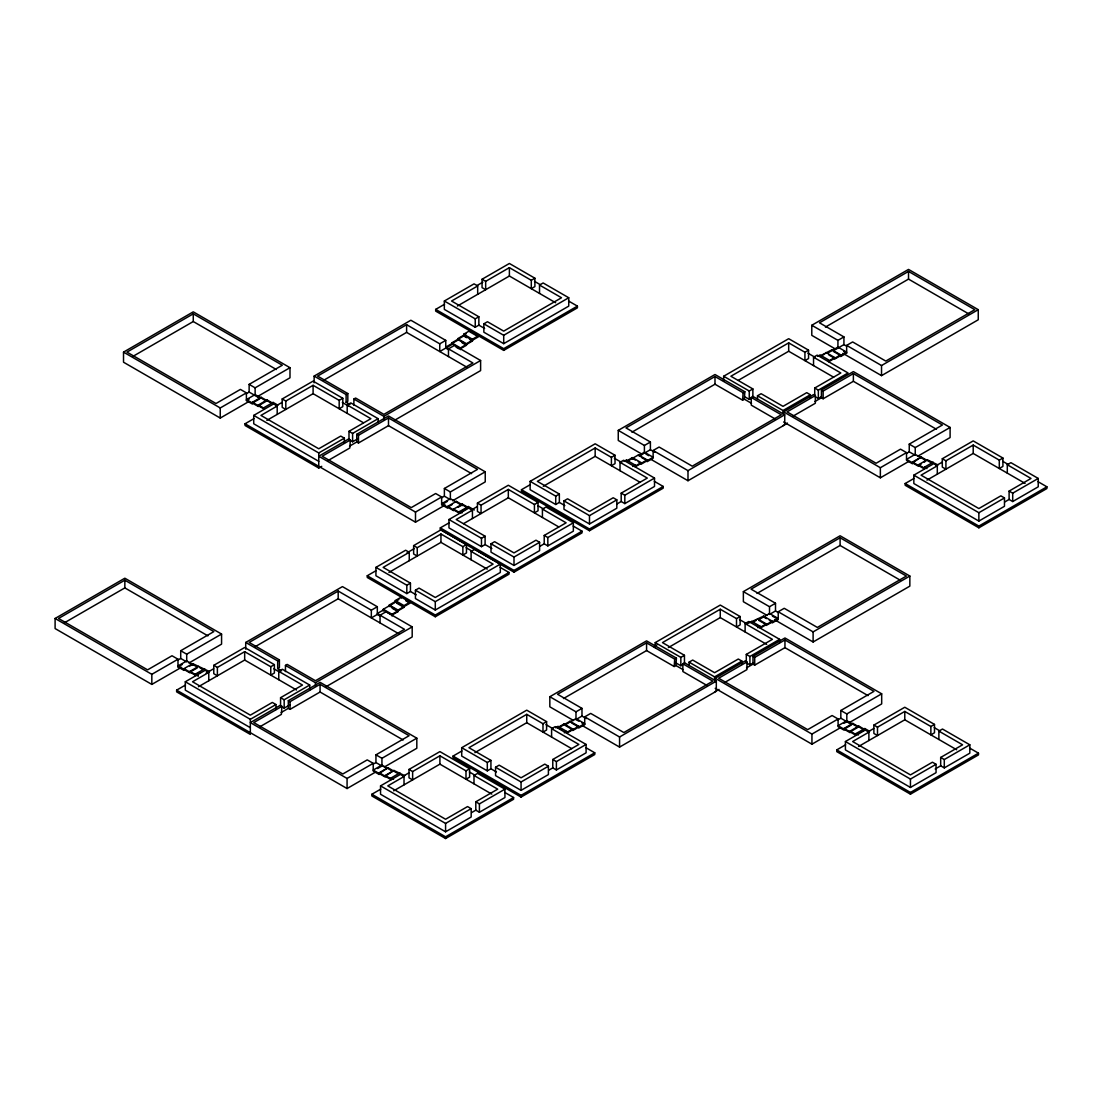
<?xml version="1.0" encoding="UTF-8"?>
<svg xmlns="http://www.w3.org/2000/svg" width="1102" height="1102" viewBox="0 0 1102 1102"><rect width="100%" height="100%" fill="white"/><g stroke="black" fill="none" stroke-linecap="round" stroke-linejoin="round"><path stroke-width="1.5" d="M397.505 773.273L387.932 767.736L379.212 772.764L379.212 774.499L373.22 771.042L373.22 763.342L347.075 778.439L250.333 722.595L280.183 705.363L281.905 706.354L281.396 714.358L259.59 726.934M467.124 507.595L456.352 501.382L447.632 506.41L447.632 508.146L441.64 504.688L441.64 496.974L415.495 512.072L318.753 456.228L348.604 438.995L350.326 439.987L349.816 447.991L328.01 460.581M563.48 698.544L646.571 650.579L674.19 666.517L674.699 659.106L676.421 658.114L646.571 640.882L549.829 696.726L549.829 706.823L573.577 720.529M674.19 666.517L675.912 665.525L676.421 658.114M631.901 432.191L714.991 384.212L742.61 400.164L743.12 392.753L744.842 391.747L714.991 374.515L618.263 430.372L618.263 440.469L641.998 454.176M742.61 400.164L744.332 399.172L744.842 391.747M248.446 401.775L220.248 418.057L123.52 362.214L123.52 352.117L193.263 311.852L289.991 367.696L289.991 377.793L257.345 396.637M258.722 397.615L249.135 392.078L249.135 384.378L282.291 365.23L193.263 313.836L126.964 352.117L215.992 403.511L240.415 389.405L246.407 392.863L246.407 400.563L252.399 404.021L252.399 402.299L261.119 397.257L270.693 402.795M132.86 356.414L193.263 321.536L276.354 369.514M123.52 352.117L220.248 407.96L246.407 392.863M249.135 384.378L255.127 387.835L289.991 367.696M246.228 393.758L249.135 392.078M246.407 400.563L249.314 398.896M252.399 403.07L259.659 398.883M261.119 397.257L261.119 398.042L255.127 394.585L246.407 399.613L258.391 406.528L258.391 404.999L267.097 399.971L273.089 403.428M258.391 405.743L265.651 401.555M314.139 382.821L314.139 376.085L410.867 320.241L445.745 340.38L445.745 348.08L448.652 349.761M484.604 328.451L478.86 325.145L475.237 327.225L444.34 309.386L444.34 301.025L474.053 283.861L477.676 285.955L477.676 294.317M482.056 279.247L509.386 263.474L534.897 278.214L534.897 286.575L531.288 288.669L531.288 280.294L509.386 267.648L485.665 281.341L482.056 279.247L482.056 287.622L485.665 289.702L485.665 281.341M445.745 340.38L439.753 343.824L406.61 324.691L317.583 376.085L347.819 393.552L347.819 401.252L346.111 402.258L346.111 394.544L314.139 376.085M277.883 405.164L273.089 402.409L264.37 407.437L264.37 409.2L252.399 402.299M568.536 300.998L577.407 306.122L577.407 307.844L503.71 350.395L435.676 311.108L435.676 309.386L444.519 304.276M476.946 285.556L482.841 282.153M318.753 461.325L253.722 423.774L253.722 415.413L273.585 403.938L277.194 406.032L277.194 414.393M282.195 398.965L313.092 381.127L342.805 398.29L342.805 406.652L339.182 408.746L339.182 400.37L313.092 385.314L285.804 401.059L282.195 398.965L282.195 407.341L285.804 409.434L285.804 401.059M477.676 285.955L451.572 301.025L478.86 316.77L478.86 325.145M321.715 466.339L318.753 468.047L245.057 425.496L245.057 423.774L253.928 418.65M276.12 405.839L282.029 402.423M277.194 406.032L260.954 415.413L318.753 448.776L340.752 436.089L344.361 438.169L344.361 443.197M323.52 380.369L406.61 332.405L467.152 367.352M457.371 306.039L509.386 276.023L555.642 302.733M266.863 420.372L313.092 393.676L363.481 422.769M531.288 280.294L534.897 278.214M444.34 301.025L475.237 318.864L478.86 316.77M346.111 394.544L347.819 393.552M339.182 400.37L342.805 398.29M539.525 285.06L543.134 282.966L568.742 297.747L568.742 306.122L503.71 343.659L483.847 332.198L483.847 323.823L487.47 321.743L503.71 331.123L561.51 297.747L539.525 285.06L539.525 293.421M439.753 343.824L439.753 351.538L451.737 344.623L451.737 342.887L463.708 335.972L463.708 334.209L469.7 330.752L469.7 331.771L476.959 335.958M448.652 348.811L445.745 347.13L457.716 340.215L457.716 338.686L466.105 333.837M353.88 405.205L353.88 399.034L355.602 398.042L383.882 414.366L472.91 362.971L448.473 348.866L448.473 356.566M347.185 413.36L347.185 404.985L350.794 402.905L378.124 418.677L378.124 422.025M448.473 348.866L454.465 345.408L480.61 360.506L480.61 370.603L394.296 420.441M463.708 334.209L472.427 339.237L478.406 335.779L478.406 336.799L466.435 343.714L457.716 338.686M451.737 342.887L460.443 347.929L472.427 341.014L472.427 339.237M466.435 343.714L466.435 345.257L460.443 348.714L451.737 343.672M483.847 323.823L503.71 335.297L568.742 297.747M358.274 438.513L352.599 441.778L348.99 439.698L348.99 431.323L370.892 418.677L347.185 404.985M253.722 415.413L318.753 452.95L344.361 438.169M348.99 431.323L352.599 433.417L378.124 418.677M353.88 399.034L383.882 416.349L480.61 360.506M435.676 309.386L503.71 348.659L577.407 306.122M349.541 446.158L356.745 441.998L356.745 434.298L388.496 415.964L485.238 471.808L485.238 481.905L452.591 500.749M350.326 439.987L322.197 456.228L411.225 507.623L435.662 493.517L441.64 496.974M356.745 434.298L358.467 435.29L388.496 417.947L477.524 469.356L444.382 488.489L444.382 496.189L450.36 499.647L450.36 491.947L485.238 471.808M356.745 441.998L358.467 443.004L388.496 425.661L471.587 473.626M181.513 667.289L151.828 684.411L55.1 628.567L55.1 618.47L124.843 578.206L221.571 634.063L221.571 644.147L188.924 663.005M221.571 634.063L186.706 654.189L186.706 661.903L180.714 658.445L180.714 650.731L213.871 631.598L124.843 580.189L58.544 618.47L147.572 669.864L171.995 655.759L177.987 659.216L177.987 666.93L183.979 670.388L183.979 668.652L192.685 663.624L209.463 671.531M64.439 622.782L124.843 587.903L207.934 635.868M441.475 497.87L444.382 496.189M441.64 504.688L447.453 501.327M55.1 618.47L151.828 674.328L177.987 659.216M245.057 423.774L415.495 522.169L445.167 505.033M177.808 660.112L180.714 658.445M447.632 507.195L451.985 504.675M177.987 666.93L182.34 664.41M461.146 504.923L450.36 498.71L441.64 503.738L453.625 510.653L453.625 509.11L462.344 504.082L471.918 509.62M457.977 507.347L462.344 504.84M189.792 666.076L192.685 664.41M447.632 506.41L459.603 513.325L459.603 511.548L468.322 506.521L474.315 509.978M465.416 509.22L459.603 512.568L453.625 509.11M491.891 548.507L485.1 544.581L481.478 546.661L448.969 527.886L448.969 519.524L468.818 508.063L472.441 510.143L472.441 518.519M477.428 503.091L508.325 485.252L538.038 502.402L538.038 510.777L534.429 512.857L534.429 504.496L508.325 489.426L481.051 505.171L477.428 503.091L477.428 511.452L481.051 513.546L481.051 505.171M197.478 667.165L186.706 660.952L177.987 665.98L189.957 672.895L189.957 671.352L198.677 666.324M189.957 672.11L197.23 667.922M573.178 526.053L582.021 531.164L582.021 532.886L514 572.172L440.304 529.621L440.304 527.886L449.175 522.775M471.353 509.964L477.276 506.548M472.441 510.143L456.2 519.524L485.1 536.206L485.1 544.581M245.718 642.452L342.446 586.608L377.325 606.734L377.325 614.448L371.333 617.905L371.333 610.191L338.19 591.058L249.162 642.452L279.398 659.905L279.398 667.619L277.676 668.611L277.676 660.911L245.718 642.452L245.718 649.174M416.184 594.818L410.44 591.498L406.817 593.592L375.92 575.754L375.92 567.378L405.632 550.229L409.255 552.309L409.255 560.684M413.636 545.614L440.952 529.828L466.477 544.567L466.477 552.942L462.868 555.022L462.868 546.661L440.952 534.015L417.245 547.694L413.636 545.614L413.636 553.975L417.245 556.069L417.245 547.694M183.979 668.652L195.949 675.567L195.949 673.79L204.669 668.762M559.348 502.416L555.725 504.496L530.131 489.715L530.131 481.354L595.163 443.803L615.026 455.264L615.026 463.639L611.403 465.719L611.403 457.358L595.163 447.977L537.363 481.354L559.348 494.04L559.348 502.416L564.844 505.584M500.115 567.351L508.986 572.475L508.986 574.197L435.29 616.748L367.255 577.476L367.255 575.754L376.099 570.643M407.051 552.777L414.421 548.52M195.949 674.81L200.302 672.303M409.255 552.309L383.152 567.378L410.44 583.137L410.44 591.498M250.333 727.678L185.301 690.141L185.301 681.766L205.165 670.305L208.774 672.385L208.774 680.76M213.774 665.332L244.672 647.494L274.384 664.644L274.384 673.019L270.761 675.099L270.761 666.738L244.672 651.668L217.383 667.426L213.774 665.332L213.774 673.694L217.383 675.788L217.383 667.426M743.12 392.753L714.991 376.512L625.964 427.907L650.4 442.012L650.4 449.712L644.408 453.17L644.408 445.47L618.263 430.372M654.312 481.326L663.197 486.45L663.197 488.172L589.487 530.723L521.466 491.437L521.466 489.715L530.31 484.618M463.584 523.629L508.325 497.787L558.714 526.894M185.301 681.766L250.333 719.317L250.333 734.414L176.637 691.863L176.637 690.141L185.508 685.017M206.212 673.06L213.609 668.79M208.774 672.385L192.533 681.766L250.333 715.143L272.318 702.442L275.941 704.536L275.941 709.55M255.099 646.736L338.19 598.758L398.731 633.719M723.656 381.264L723.656 376.25L788.688 338.7L808.551 350.16L808.551 358.536L804.928 360.616L804.928 352.254L788.688 342.874L730.888 376.25L752.873 388.937L752.873 397.312M835.523 349.072L811.788 335.352L811.788 325.269L908.516 269.411L978.259 309.676L978.259 319.773L881.531 375.63L842.947 353.356M819.971 355.96L831.955 349.802L840.661 354.83L840.661 356.566L846.653 353.108L846.653 345.394L852.645 341.937L885.788 361.084L974.815 309.676L908.516 271.409L819.489 322.803L843.925 336.909L843.925 344.609L834.352 350.147M388.951 572.406L440.952 542.377L487.222 569.087M543.286 486.299L595.163 456.352L640.11 482.304M198.443 686.725L244.672 660.043L296.548 689.99M825.426 327.087L908.516 279.109L968.92 313.987M738.299 380.342L788.688 351.249L833.635 377.201M611.403 457.358L615.026 455.264M534.429 504.496L538.038 502.402M462.868 546.661L466.477 544.567M448.969 519.524L481.478 538.299L485.1 536.206M530.131 481.354L555.725 496.134L559.348 494.04M804.928 352.254L808.551 350.16M644.408 445.47L650.4 442.012M375.92 567.378L406.817 585.217L410.44 583.137M620.013 470.692L620.013 462.33L623.622 460.237L654.519 478.075L654.519 486.45L624.82 503.6L621.197 501.506L617.203 503.821M277.676 660.911L279.398 659.905M624.049 461.421L626.446 460.044L635.165 465.072L635.165 466.849L647.136 459.933L647.136 461.669L653.128 458.212L653.128 450.498L659.12 447.04L692.263 466.187L781.29 414.779L751.261 397.45L751.261 405.15L775.574 419.187M542.418 517.472L542.418 509.11L546.041 507.016L573.357 522.803L573.357 531.164L547.832 545.903L544.223 543.809L540.104 546.193M647.136 459.933L638.43 454.906L638.43 455.691L644.408 452.233L653.128 457.261L641.157 464.176L641.157 462.633L632.438 457.605L626.446 461.063L626.446 460.044M270.761 666.738L274.384 664.644M471.105 551.413L474.714 549.319L500.322 564.114L500.322 572.475L435.29 610.026L415.426 598.551L415.426 590.19L419.049 588.096L435.29 597.477L493.09 564.114L471.105 551.413L471.105 559.788M627.644 461.118L638.43 454.906M723.656 376.25L749.264 391.031L752.873 388.937M811.788 325.269L837.933 340.366L843.925 336.909M371.333 610.191L377.325 606.734M639.628 455.939L643.21 453.872M563.976 500.887L567.585 498.807L589.487 511.452L613.208 497.76L616.817 499.853L616.817 508.215L589.487 523.987L563.976 509.262L563.976 500.887L589.487 515.626L616.817 499.853M813.538 365.588L813.538 357.227L817.161 355.133L848.058 372.972L818.345 390.122L814.722 388.042L814.722 396.403L818.345 398.497L821.307 396.775M490.996 543.796L494.619 541.702L514 552.901L535.985 540.2L539.594 542.294L539.594 550.656L514 565.436L490.996 552.157L490.996 543.796L514 557.075L539.594 542.294M817.574 356.318L819.971 354.94L828.69 359.968L828.69 361.745L840.661 354.83M383.317 610.99L383.317 609.254L395.287 602.339L395.287 600.562L401.28 597.105L401.28 598.124M389.295 606.582L389.295 605.039L398.883 599.516M285.459 671.559L285.459 665.401L287.181 664.396L315.461 680.733L404.489 629.325L380.052 615.219L380.052 622.933M822.367 355.326L824.764 353.949M827.161 353.343L837.933 347.116L846.653 352.158L834.682 359.073L834.682 357.53L825.963 352.502M751.261 397.45L752.983 396.458L784.734 414.779L784.734 424.876L687.992 480.734L650.896 459.314M632.768 466.463L635.165 465.072M744.993 396.927L749.264 399.392L751.674 398.001M278.765 679.714L278.765 671.352L282.374 669.258L309.703 685.045L309.703 690.059M635.165 466.091L641.157 462.633M757.501 399.131L757.501 395.783L761.11 393.703L783.026 406.349L806.733 392.656L810.342 394.75L810.342 398.097M380.052 615.219L386.044 611.762L412.189 626.873L412.189 636.956L325.875 686.794M395.287 600.562L404.007 605.604L409.985 602.147L409.985 603.166L398.015 610.081L389.295 605.039M828.69 360.988L834.682 357.53M383.317 609.254L392.023 614.282L404.007 607.367L404.007 605.604M398.015 610.081L398.015 611.61L392.023 615.068L383.317 610.04L377.325 613.497L380.231 615.164M544.223 543.809L544.223 535.448L566.125 522.803L542.418 509.11M621.197 501.506L621.197 493.145L647.287 478.075L620.013 462.33M415.426 590.19L435.29 601.651L500.322 564.114M544.223 535.448L547.832 537.528L573.357 522.803M621.197 493.145L624.82 495.239L654.519 478.075M814.722 388.042L840.826 372.972L813.538 357.227M289.854 704.867L284.178 708.145L280.569 706.051L280.569 697.69L302.471 685.045L278.765 671.352M757.501 395.783L783.026 410.523L810.342 394.75M250.333 719.317L275.941 704.536M280.569 697.69L284.178 699.77L309.703 685.045M783.632 415.234L783.632 411.873L813.634 394.557L815.356 395.549L815.356 403.249L793.027 416.143M814.929 401.514L821.417 397.767L821.417 390.067L853.375 371.608L950.103 427.452L950.103 437.549L917.456 456.393M285.459 665.401L315.461 682.717L412.189 626.873M815.356 395.549L787.076 411.873L876.104 463.267L900.527 449.161L906.519 452.619L906.519 460.333L912.511 463.79L912.511 462.055L921.231 457.027L932.003 463.239M821.417 390.067L823.139 391.058L853.375 373.592L942.403 425L909.246 444.134L909.246 451.834L915.239 455.291L915.239 447.591L950.103 427.452M367.255 575.754L435.29 615.026L508.986 572.475M281.12 712.526L288.325 708.366L288.325 700.665L320.076 682.331L416.818 738.175L416.818 748.272L384.171 767.116M440.304 527.886L514 570.437L582.021 531.164M653.128 450.498L687.992 470.637L784.734 414.779M281.905 706.354L253.777 722.595L342.805 773.99L367.242 759.884L373.22 763.342M288.325 700.665L290.046 701.657L320.076 684.314L409.104 735.709L375.947 754.842L375.947 762.556L381.939 766.014L381.939 758.3L416.818 738.175M521.466 489.715L589.487 529.001L663.197 486.45M821.417 397.767L823.139 398.759L853.375 381.306L936.466 429.27M846.653 345.394L881.531 365.533L978.259 309.676M288.325 708.366L290.046 709.357L320.076 692.015L403.167 739.993M783.026 425.62L787.448 423.058M783.632 411.873L880.36 467.716L906.519 452.619M906.34 453.514L909.246 451.834M373.055 764.237L375.947 762.556M783.632 421.97L880.36 477.813L908.558 461.545M377.587 768.535L381.939 766.014M176.637 690.141L347.075 788.536L375.259 772.254M912.511 462.84L921.231 457.027M379.212 773.549L387.932 767.736M924.812 459.878L915.239 454.355L906.519 459.382L918.503 466.298L918.503 464.755L927.209 459.727L937.995 464.934M918.503 465.512L921.396 463.832M924.303 462.151L927.209 459.727M391.527 770.601L381.939 765.063L373.22 770.091L385.204 777.006L385.204 775.477L393.91 770.45L404.696 775.643M385.204 776.221L393.91 770.45M912.511 462.055L924.482 468.97L924.482 467.193L933.201 462.165M937.306 465.788L921.065 475.169L978.865 508.545L1000.864 495.845L1004.473 497.939L1004.473 506.3L978.865 521.081L913.833 483.53L913.833 475.169L933.697 463.708L937.306 465.788L937.306 474.163M942.306 458.735L973.204 440.896L1002.916 458.046L1002.916 466.422L999.294 468.502L999.294 460.14L973.204 445.07L945.915 460.815L942.306 458.735L942.306 467.096L945.915 469.19L945.915 460.815M379.212 772.764L391.182 779.679L391.182 777.916L399.902 772.888M404.021 776.511L387.78 785.891L445.58 819.254L467.565 806.568L471.174 808.648L471.174 817.023L445.58 831.803L380.534 794.253L380.534 785.891L400.398 774.417L404.021 776.511L404.021 784.872M409.007 769.444L439.905 751.605L469.617 768.769L469.617 777.13L465.994 779.224L465.994 770.849L439.905 755.793L412.63 771.538L409.007 769.444L409.007 777.819L412.63 779.899L412.63 771.538M1038.056 481.698L1046.9 486.808L1046.9 488.53L978.865 527.817L905.169 485.266L905.169 483.53L914.04 478.42M936.232 465.609L942.141 462.193M504.757 792.421L513.601 797.531L513.601 799.253L445.58 838.526L371.87 795.975L371.87 794.253L380.755 789.128M402.933 776.318L408.842 772.901M490.927 768.769L487.304 770.863L461.71 756.082L461.71 747.707L526.742 710.17L546.592 721.631L546.592 729.992L542.983 732.086L542.983 723.725L526.742 714.344L468.942 747.707L490.927 760.408L490.927 768.769L496.423 771.951M926.975 480.128L973.204 453.445L1025.08 483.392M674.699 659.106L646.571 642.865L557.543 694.26L581.98 708.379L581.98 716.08L575.988 719.537L575.988 711.823L549.829 696.726M585.892 747.679L594.763 752.804L594.763 754.526L521.067 797.077L453.046 757.804L453.046 756.082L461.89 750.972M393.676 790.837L439.905 764.154L491.781 794.101M767.102 615.426L743.368 601.72L743.368 591.622L840.096 535.779L909.839 576.043L909.839 586.14L813.111 641.984L774.527 619.71M655.235 647.632L655.235 642.604L720.267 605.067L740.131 616.528L740.131 624.889L736.508 626.983L736.508 618.608L720.267 609.241L662.467 642.604L684.452 655.304L684.452 663.666M747.955 623.374L763.534 616.156L772.24 621.184L772.24 622.919L778.232 619.462L778.232 611.762L784.225 608.304L817.367 627.437L906.395 576.043L840.096 537.762L751.068 589.157L775.505 603.262L775.505 610.976L769.513 614.434L769.513 606.72L743.368 591.622M653.941 646.722L656.888 645.014M474.866 752.652L526.742 722.705L571.69 748.657M757.005 593.441L840.096 545.476L900.499 580.341M668.391 647.549L720.267 617.602L766.661 644.381M542.983 723.725L546.592 721.631M999.294 460.14L1002.916 458.046M465.994 770.849L469.617 768.769M461.71 747.707L487.304 762.488L490.927 760.408M736.508 618.608L740.131 616.528M575.988 711.823L581.98 708.379M1007.297 473.116L1007.297 464.755L1010.906 462.661L1038.236 478.447L1038.236 486.808L1012.71 501.548L1009.101 499.454L1004.983 501.837M551.592 737.059L551.592 728.684L555.201 726.604L586.099 744.442L586.099 752.804L556.4 769.967L552.777 767.874L548.782 770.188M555.628 727.788L558.025 726.411L566.745 731.439L566.745 733.202L578.715 726.287L578.715 728.023L584.707 724.565L584.707 716.865L590.7 713.407L623.842 732.541L712.87 681.146L682.841 663.803L682.841 671.517L707.153 685.554M473.998 783.839L473.998 775.464L477.607 773.384L504.936 789.156L504.936 797.531L479.411 812.257L475.802 810.177L471.684 812.546M578.715 726.287L570.01 721.259L570.01 722.044L575.988 718.587L584.707 723.615L572.737 730.53L572.737 729.001L564.017 723.973L558.025 727.43L562.392 729.937M560.422 726.797L570.01 721.259M655.235 642.604L680.843 657.384L684.452 655.304M769.513 606.72L775.505 603.262M565.216 724.813L568.811 722.733M495.556 767.254L499.165 765.16L521.067 777.805L544.787 764.127L548.397 766.207L548.397 774.582L521.067 790.354L495.556 775.615L495.556 767.254L521.067 781.979L548.397 766.207M745.117 631.956L745.117 623.58L748.74 621.5L779.637 639.339L779.637 642.686M752.749 622.382L756.344 620.302M758.741 619.71L763.534 616.941L766.441 618.621M764.733 616.252L769.513 613.483L778.232 618.511L766.262 625.426L766.262 623.897L757.542 618.856M682.841 663.803L684.562 662.812L716.314 681.146L716.314 691.243L619.572 747.087L582.476 725.667M564.348 732.816L566.745 731.439M675.154 662.467L680.843 665.76L683.254 664.368M566.745 732.458L572.737 729.001M689.081 665.498L689.081 662.15L692.69 660.057L714.592 672.702L738.312 659.024L741.922 661.104L741.922 664.451M757.873 627.713L760.27 626.335L760.27 628.099L772.24 621.184M760.27 627.355L766.262 623.897M1009.101 499.454L1009.101 491.093L1031.004 478.447L1007.297 464.755M475.802 810.177L475.802 801.801L497.705 789.156L473.998 775.464M913.833 475.169L978.865 512.719L1004.473 497.939M1009.101 491.093L1012.71 493.173L1038.236 478.447M552.777 767.874L552.777 759.498L578.867 744.442L551.592 728.684M380.534 785.891L445.58 823.428L471.174 808.648M475.802 801.801L479.411 803.895L504.936 789.156M552.777 759.498L556.4 761.592L586.099 744.442M746.302 661.09L746.302 654.395L772.406 639.339L745.117 623.58M689.081 662.15L714.592 676.876L741.922 661.104M746.302 654.395L749.925 656.489L779.637 639.339M715.212 681.601L715.212 678.24L745.214 660.911L746.936 661.916L746.936 669.617L724.606 682.51M746.509 667.881L752.983 664.134L752.983 656.42L784.955 637.975L881.683 693.819L881.683 703.916L849.036 722.76M905.169 483.53L978.865 526.081L1046.9 486.808M746.936 661.916L718.656 678.24L807.683 729.634L832.106 715.529L838.099 718.986L838.099 726.686L844.091 730.144L844.091 728.422L852.81 723.38L862.384 728.918M752.983 656.42L754.705 657.412L784.955 639.959L873.982 691.353L840.826 710.501L840.826 718.201L850.413 723.738M371.87 794.253L445.58 836.804L513.601 797.531M584.707 716.865L619.572 736.99L716.314 681.146M453.046 756.082L521.067 795.355L594.763 752.804M746.302 662.77L749.925 664.85L752.886 663.142M752.983 664.134L754.705 665.126L784.955 647.659L868.045 695.637M778.232 611.762L813.111 631.887L909.839 576.043M714.592 691.973L719.014 689.425M715.212 678.24L811.94 734.084L838.099 718.986M840.826 710.501L846.818 713.944L881.683 693.819M837.919 719.881L840.826 718.201M843.912 723.339L846.818 721.658L846.818 713.944M715.212 688.337L811.94 744.181L840.137 727.899M844.091 729.193L851.35 725.006M850.069 731.122L858.789 726.094L864.781 729.552L856.061 734.579L850.069 731.122L850.069 732.651L838.099 725.736L846.818 720.708L857.59 726.934M850.069 731.866L857.342 727.678M844.091 728.422L856.061 735.323L856.061 733.56L864.781 728.532L869.574 731.287M868.886 732.155L852.645 741.536L910.445 774.899L932.43 762.212L936.053 764.292L936.053 772.667L910.445 787.448L845.413 749.897L845.413 741.536L865.277 730.061L868.886 732.155L868.886 740.516M873.886 725.088L904.783 707.25L934.496 724.413L934.496 732.775L930.873 734.869L930.873 726.493L904.783 711.437L877.495 727.182L873.886 725.088L873.886 733.464L877.495 735.544L877.495 727.182M969.636 748.065L978.48 753.176L978.48 754.898L910.445 794.17L836.749 751.619L836.749 749.897L845.62 744.773M867.811 731.962L873.721 728.546M858.554 746.481L904.783 719.799L956.66 749.746M930.873 726.493L934.496 724.413M938.876 739.483L938.876 731.108L942.486 729.028L969.815 744.8L969.815 753.176L944.29 767.901L940.681 765.821L935.185 768.989M940.681 765.821L940.681 757.446L962.583 744.8L938.876 731.108M845.413 741.536L910.445 779.073L936.053 764.292M940.681 757.446L944.29 759.54L969.815 744.8M836.749 749.897L910.445 792.448L978.48 753.176M843.925 344.609L846.832 346.29M843.746 351.428L846.653 353.108M833.401 351.414L840.661 355.615M828.869 354.927L834.682 358.288M1002.682 461.283L1008.578 464.686M807.918 353.163L815.315 357.434M909.246 444.134L915.239 447.591M924.482 467.193L926.878 468.584M918.503 464.755L924.482 468.212M744.332 399.172L751.536 403.332M534.525 281.354L540.435 284.771M463.708 335.228L472.427 340.256M463.708 335.972L466.614 337.653M469.521 339.333L472.427 341.014M650.4 449.712L654.753 452.233M457.716 339.43L466.435 344.471M462.082 342.736L466.435 345.257M645.868 454.01L648.775 455.691M456.09 347.144L458.997 348.811M641.336 457.358L647.136 460.719M632.438 458.363L635.344 460.03M638.251 461.71L641.157 463.391M614.393 458.267L621.776 462.537M775.505 610.976L778.411 612.657M772.419 616.114L778.232 619.462M769.334 620.302L772.24 621.969M758.989 620.454L766.262 624.641M751.55 621.294L760.27 626.335M755.917 624.834L758.823 626.515M934.262 727.637L940.158 731.039M739.497 619.531L746.88 623.801M537.804 505.639L543.699 509.041M346.111 402.258L349.995 404.503M342.336 402.464L348.273 405.894M444.382 488.489L450.36 491.947M856.061 733.56L858.458 734.938M459.603 511.548L462 512.94M262.304 398.731L265.899 400.811M258.391 404.999L264.37 408.456M675.912 665.525L683.116 669.685M466.105 547.722L472.014 551.124M405.632 600.645L408.539 602.326M395.287 601.582L404.007 606.623M396.734 603.18L404.007 607.367M581.98 716.08L586.333 718.6M389.295 605.797L398.015 610.825M392.202 608.263L398.015 611.61M575.988 719.537L578.894 721.218M581.801 722.898L584.707 724.565M571.456 722.884L578.715 727.072M377.325 614.448L380.231 616.114M565.464 725.557L572.737 729.744M545.972 724.634L553.356 728.904M469.383 771.992L475.279 775.395M277.676 668.611L281.575 670.856M273.916 668.818L279.853 672.248M375.947 754.842L381.939 758.3M180.714 650.731L186.706 654.189M391.182 777.916L393.579 779.293M199.875 667.771L202.272 669.148M385.204 775.477L391.182 778.935M195.949 673.79L198.346 675.182M189.957 671.352L198.346 676.201M1012.71 493.173L1012.71 501.548M978.865 512.719L978.865 521.081M978.865 526.081L978.865 527.817M973.204 445.07L973.204 453.445M944.29 759.54L944.29 767.901M910.445 779.073L910.445 787.448M910.445 792.448L910.445 794.17M908.516 271.409L908.516 279.109M904.783 711.437L904.783 719.799M881.531 365.533L881.531 375.63M880.36 467.716L880.36 477.813M864.781 728.532L864.781 730.295M858.789 726.094L858.789 726.838M853.375 373.592L853.375 381.306M852.81 723.38L852.81 724.166M840.096 537.762L840.096 545.476M837.933 340.366L837.933 348.067M831.955 349.802L831.955 350.574M823.139 391.058L823.139 398.759M818.345 390.122L818.345 398.497M813.111 631.887L813.111 641.984M811.94 734.084L811.94 744.181M788.688 342.874L788.688 351.249M784.955 639.959L784.955 647.659M783.026 410.523L783.026 413.87M763.534 616.156L763.534 616.941M754.705 657.412L754.705 665.126M749.925 656.489L749.925 664.85M749.264 391.031L749.264 399.392M720.267 609.241L720.267 617.602M714.991 376.512L714.991 384.212M714.592 676.876L714.592 680.223M687.992 470.637L687.992 480.734M680.843 657.384L680.843 665.76M646.571 642.865L646.571 650.579M632.438 457.605L632.438 459.135M624.82 495.239L624.82 503.6M619.572 736.99L619.572 747.087M595.163 447.977L595.163 456.352M589.487 515.626L589.487 523.987M589.487 529.001L589.487 530.723M564.017 723.973L564.017 724.717M558.025 726.411L558.025 728.174M556.4 761.592L556.4 769.967M555.725 496.134L555.725 504.496M547.832 537.528L547.832 545.903M526.742 714.344L526.742 722.705M521.067 781.979L521.067 790.354M521.067 795.355L521.067 797.077M514 557.075L514 565.436M514 570.437L514 572.172M509.386 267.648L509.386 276.023M508.325 489.426L508.325 497.787M503.71 335.297L503.71 343.659M503.71 348.659L503.71 350.395M487.304 762.488L487.304 770.863M481.478 538.299L481.478 546.661M479.411 803.895L479.411 812.257M475.237 318.864L475.237 327.225M468.322 506.521L468.322 507.54M462.344 504.082L462.344 505.611M460.443 347.929L460.443 349.651M456.352 501.382L456.352 502.168M445.58 823.428L445.58 831.803M445.58 836.804L445.58 838.526M440.952 534.015L440.952 542.377M439.905 755.793L439.905 764.154M435.29 601.651L435.29 610.026M435.29 615.026L435.29 616.748M415.495 512.072L415.495 522.169M406.817 585.217L406.817 593.592M406.61 324.691L406.61 332.405M392.023 614.282L392.023 616.018M388.496 417.947L388.496 425.661M383.882 416.349L383.882 419.724M358.467 435.29L358.467 443.004M352.599 433.417L352.599 441.778M347.075 778.439L347.075 788.536M338.19 591.058L338.19 598.758M320.076 684.314L320.076 692.015M318.753 452.95L318.753 468.047M315.461 682.717L315.461 686.078M313.092 385.314L313.092 393.676M290.046 701.657L290.046 709.357M284.178 699.77L284.178 708.145M273.089 402.409L273.089 404.172M267.097 399.971L267.097 400.715M255.127 387.835L255.127 395.535M244.672 651.668L244.672 660.043M220.248 407.96L220.248 418.057M193.263 313.836L193.263 321.536M192.685 663.624L192.685 665.36M151.828 674.328L151.828 684.411M124.843 580.189L124.843 587.903"/></g></svg>
